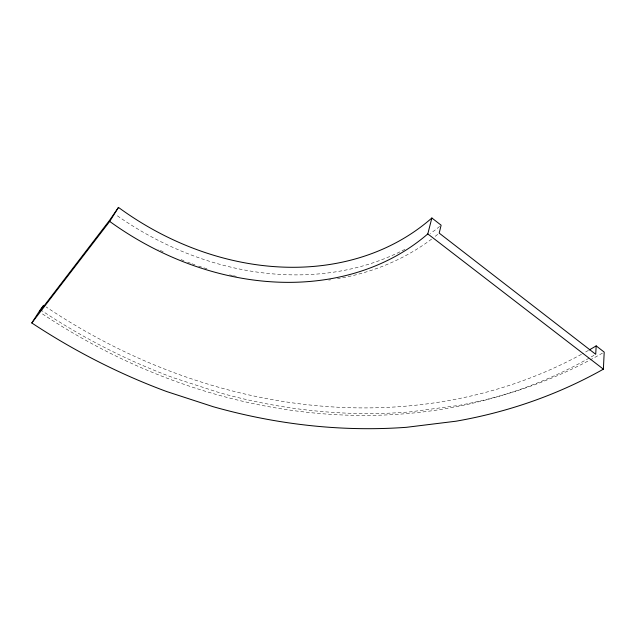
<?xml version="1.0" encoding="UTF-8"?>
<svg xmlns="http://www.w3.org/2000/svg" width="636" height="636" viewBox="0 0 636 636"><rect width="100%" height="100%" fill="white"/><g stroke="black" fill="none" stroke-linecap="round" stroke-linejoin="round"><path stroke-width="0.48" stroke-dasharray="3.18 2.39" d="M602.451 353.131A585.255 500.182 48.1 0 1 458.898 405.402L410.061 411.89A585.255 500.182 48.1 0 1 219.174 392.619L173.127 377.657A585.255 500.182 48.1 0 1 41.968 310.765M588.419 350.42A559.243 476.149 46.3 0 1 582.345 353.823M581.479 354.3A559.243 476.149 46.3 0 1 46.134 306.95M593.976 355.325A565.539 479.011 45.6 0 1 41.086 313.023M437.695 234.35A292.011 237.999 39.9 0 1 434.666 236.767M431.59 239.12A292.011 237.999 39.9 0 1 337.501 278.727M330.68 279.8A292.011 237.999 39.9 0 1 328.725 280.071M236.346 276.358A292.011 237.999 39.9 0 1 233.444 275.746M232.474 275.531A292.011 237.999 39.9 0 1 229.572 274.887M206.946 268.797A292.011 237.999 39.9 0 1 198.623 266.11M194.95 264.838A292.011 237.999 39.9 0 1 191.285 263.519M190.371 263.185A292.011 237.999 39.9 0 1 187.628 262.159M183.979 260.752A292.011 237.999 39.9 0 1 179.424 258.924M163.182 251.769A292.011 237.999 39.9 0 1 157.998 249.272M439.627 226.432A289.11 237.252 40.5 0 1 430.461 233.515M404.862 249.36A289.11 237.252 40.5 0 1 115.514 214.515"/><path stroke-width="0.95" d="M596.178 345.881L595.709 354.308L439.198 233.118L441.122 225.2L431.86 217.997A269.974 220.795 39.6 0 1 118.479 207.415L109.567 220.318L39.432 311.918L43.677 305.296L40.33 309.676L31.8 322.969A598.826 506.701 46.6 0 0 166.624 391.53L213.283 406.738A598.826 506.701 46.6 0 0 406.539 427.297L455.996 421.207A598.826 506.701 46.6 0 0 603.389 369.166L604.2 352.121L596.178 345.881A559.243 476.149 46.3 0 1 589.286 349.927M603.389 369.166L427.805 233.913L431.86 217.997M31.8 322.969L109.702 221.423L118.479 207.415M427.805 233.913A275.428 222.059 38.5 0 1 109.702 221.423"/></g></svg>
